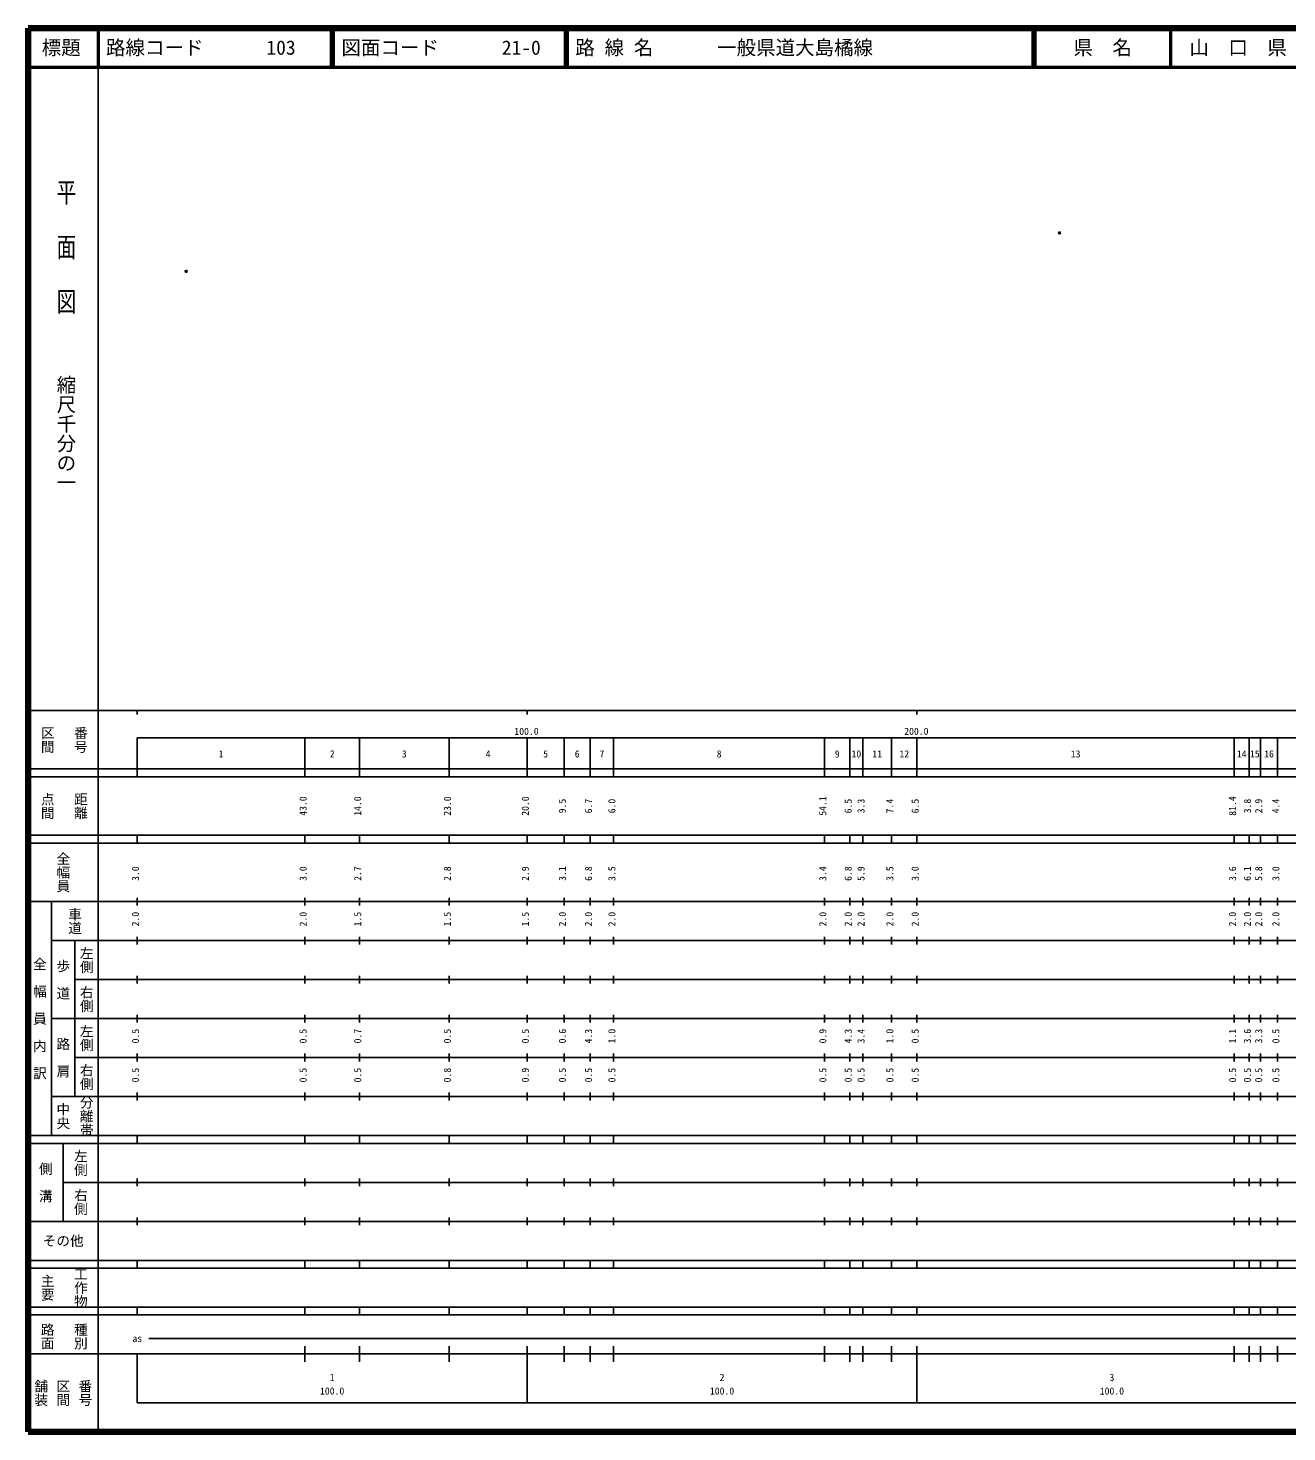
# Model space of a CAD drawing. Units: millimetres on the paper. Extents: x 40 to 680, y 20 to 380.
# Drawn here: x 40 to 362.9, y 20 to 380 of the extents above; entities that cross this region are included whole.
import ezdxf
from ezdxf.enums import TextEntityAlignment as Align

# ---------------------------------------------------------------- set-up
doc = ezdxf.new("R2010")
doc.units = ezdxf.units.MM
doc.header["$PDMODE"] = 32
doc.header["$PDSIZE"] = 0.5
doc.layers.add('M-OTRS', color=6, linetype='Continuous')
doc.layers.add('M-TTL-TXT', color=7, linetype='Continuous')
for name, color, linetype, lineweight in [('M-TTL', 2, 'Continuous', 140), ('M-TTL-BAND', 7, 'Continuous', 25), ('M-TTL-LINE', 7, 'Continuous', 50)]:
    doc.layers.add(name, color=color, linetype=linetype, lineweight=lineweight)
doc.styles.add('@ＭＳ ゴシック', font='')
doc.styles.add('ＭＳ ゴシック', font='')
doc.styles.get('@ＭＳ ゴシック').set_extended_font_data('@MS Gothic')
doc.styles.get('ＭＳ ゴシック').set_extended_font_data('MS Gothic')

msp = doc.modelspace()

# ---------------------------------------------------------------- linework, layer by layer
at = {"layer": 'M-OTRS'}
for p in [(304.557, 327.456), (80.574, 317.622)]:
    msp.add_point(p, dxfattribs=at)
at = {"layer": 'M-TTL'}
for p, q in [((40, 380), (40, 20)), ((680, 380), (40, 380)), ((40, 20), (680, 20))]:
    msp.add_line(p, q, dxfattribs=at)
at = {"layer": 'M-TTL-BAND'}
for p, q in [((58, 370), (58, 20)), ((40, 205), (579, 205)), ((68, 205), (68, 204)), ((168, 205), (168, 204)), ((268, 205), (268, 204)), ((68, 198), (579, 198)), ((68, 198), (68, 188)), ((111, 188), (111, 198)), ((125, 188), (125, 198)), ((148, 188), (148, 198)), ((168, 188), (168, 198)), ((177.5, 188), (177.5, 198)), ((184.2, 188), (184.2, 198)), ((190.2, 188), (190.2, 198)), ((244.3, 188), (244.3, 198)), ((250.8, 188), (250.8, 198)), ((254.1, 188), (254.1, 198)), ((261.5, 188), (261.5, 198)), ((268, 188), (268, 198)), ((349.4, 188), (349.4, 198)), ((353.2, 188), (353.2, 198)), ((356.1, 188), (356.1, 198)), ((360.5, 188), (360.5, 198)), ((40, 190), (579, 190)), ((40, 188), (579, 188)), ((40, 173), (579, 173)), ((68, 171), (68, 173)), ((111, 171), (111, 173)), ((125, 171), (125, 173)), ((148, 171), (148, 173)), ((168, 171), (168, 173)), ((177.5, 171), (177.5, 173)), ((184.2, 171), (184.2, 173)), ((190.2, 171), (190.2, 173)), ((244.3, 171), (244.3, 173)), ((250.8, 171), (250.8, 173)), ((254.1, 171), (254.1, 173)), ((261.5, 171), (261.5, 173)), ((268, 171), (268, 173)), ((349.4, 171), (349.4, 173)), ((353.2, 171), (353.2, 173)), ((356.1, 171), (356.1, 173)), ((360.5, 171), (360.5, 173)), ((40, 171), (579, 171)), ((40, 156), (579, 156)), ((46, 96), (46, 156)), ((68, 155), (68, 157)), ((111, 155), (111, 157)), ((125, 155), (125, 157)), ((148, 155), (148, 157)), ((168, 155), (168, 157)), ((177.5, 155), (177.5, 157)), ((184.2, 155), (184.2, 157)), ((190.2, 155), (190.2, 157)), ((244.3, 155), (244.3, 157)), ((250.8, 155), (250.8, 157)), ((254.1, 155), (254.1, 157)), ((261.5, 155), (261.5, 157)), ((268, 155), (268, 157)), ((349.4, 155), (349.4, 157)), ((353.2, 155), (353.2, 157)), ((356.1, 155), (356.1, 157)), ((360.5, 155), (360.5, 157)), ((46, 146), (579, 146)), ((52, 146), (52, 106)), ((68, 145), (68, 147)), ((111, 145), (111, 147)), ((125, 145), (125, 147)), ((148, 145), (148, 147)), ((168, 145), (168, 147)), ((177.5, 145), (177.5, 147)), ((184.2, 145), (184.2, 147)), ((190.2, 145), (190.2, 147)), ((244.3, 145), (244.3, 147)), ((250.8, 145), (250.8, 147)), ((254.1, 145), (254.1, 147)), ((261.5, 145), (261.5, 147)), ((268, 145), (268, 147)), ((349.4, 145), (349.4, 147)), ((353.2, 145), (353.2, 147)), ((356.1, 145), (356.1, 147)), ((360.5, 145), (360.5, 147)), ((68, 135), (68, 137)), ((111, 135), (111, 137)), ((125, 135), (125, 137)), ((148, 135), (148, 137)), ((168, 135), (168, 137)), ((177.5, 135), (177.5, 137)), ((184.2, 135), (184.2, 137)), ((190.2, 135), (190.2, 137)), ((244.3, 135), (244.3, 137)), ((250.8, 135), (250.8, 137)), ((254.1, 135), (254.1, 137)), ((261.5, 135), (261.5, 137)), ((268, 135), (268, 137)), ((349.4, 135), (349.4, 137)), ((353.2, 135), (353.2, 137)), ((356.1, 135), (356.1, 137)), ((360.5, 135), (360.5, 137)), ((52, 136), (579, 136)), ((46, 126), (579, 126)), ((68, 125), (68, 127)), ((111, 125), (111, 127)), ((125, 125), (125, 127)), ((148, 125), (148, 127)), ((168, 125), (168, 127)), ((177.5, 125), (177.5, 127)), ((184.2, 125), (184.2, 127)), ((190.2, 125), (190.2, 127)), ((244.3, 125), (244.3, 127)), ((250.8, 125), (250.8, 127)), ((254.1, 125), (254.1, 127)), ((261.5, 125), (261.5, 127)), ((268, 125), (268, 127)), ((349.4, 125), (349.4, 127)), ((353.2, 125), (353.2, 127)), ((356.1, 125), (356.1, 127)), ((360.5, 125), (360.5, 127)), ((52, 116), (579, 116)), ((68, 115), (68, 117)), ((111, 115), (111, 117)), ((125, 115), (125, 117)), ((148, 115), (148, 117)), ((168, 115), (168, 117)), ((177.5, 115), (177.5, 117)), ((184.2, 115), (184.2, 117)), ((190.2, 115), (190.2, 117)), ((244.3, 115), (244.3, 117)), ((250.8, 115), (250.8, 117)), ((254.1, 115), (254.1, 117)), ((261.5, 115), (261.5, 117)), ((268, 115), (268, 117)), ((349.4, 115), (349.4, 117)), ((353.2, 115), (353.2, 117)), ((356.1, 115), (356.1, 117)), ((360.5, 115), (360.5, 117)), ((46, 106), (579, 106)), ((68, 105), (68, 107)), ((111, 105), (111, 107)), ((125, 105), (125, 107)), ((148, 105), (148, 107)), ((168, 105), (168, 107)), ((177.5, 105), (177.5, 107)), ((184.2, 105), (184.2, 107)), ((190.2, 105), (190.2, 107)), ((244.3, 105), (244.3, 107)), ((250.8, 105), (250.8, 107)), ((254.1, 105), (254.1, 107)), ((261.5, 105), (261.5, 107)), ((268, 105), (268, 107)), ((349.4, 105), (349.4, 107)), ((353.2, 105), (353.2, 107)), ((356.1, 105), (356.1, 107)), ((360.5, 105), (360.5, 107)), ((40, 96), (579, 96)), ((40, 94), (579, 94)), ((49, 94), (49, 74)), ((68, 94), (68, 96)), ((111, 94), (111, 96)), ((125, 94), (125, 96)), ((148, 94), (148, 96)), ((168, 94), (168, 96)), ((177.5, 94), (177.5, 96)), ((184.2, 94), (184.2, 96)), ((190.2, 94), (190.2, 96)), ((244.3, 94), (244.3, 96)), ((250.8, 94), (250.8, 96)), ((254.1, 94), (254.1, 96)), ((261.5, 94), (261.5, 96)), ((268, 94), (268, 96)), ((349.4, 94), (349.4, 96)), ((353.2, 94), (353.2, 96)), ((356.1, 94), (356.1, 96)), ((360.5, 94), (360.5, 96)), ((49, 84), (579, 84)), ((68, 83), (68, 85)), ((111, 83), (111, 85)), ((125, 83), (125, 85)), ((148, 83), (148, 85)), ((168, 83), (168, 85)), ((177.5, 83), (177.5, 85)), ((184.2, 83), (184.2, 85)), ((190.2, 83), (190.2, 85)), ((244.3, 83), (244.3, 85)), ((250.8, 83), (250.8, 85)), ((254.1, 83), (254.1, 85)), ((261.5, 83), (261.5, 85)), ((268, 83), (268, 85)), ((349.4, 83), (349.4, 85)), ((353.2, 83), (353.2, 85)), ((356.1, 83), (356.1, 85)), ((360.5, 83), (360.5, 85)), ((40, 74), (579, 74)), ((68, 73), (68, 75)), ((111, 73), (111, 75)), ((125, 73), (125, 75)), ((148, 73), (148, 75)), ((168, 73), (168, 75)), ((177.5, 73), (177.5, 75)), ((184.2, 73), (184.2, 75)), ((190.2, 73), (190.2, 75)), ((244.3, 73), (244.3, 75)), ((250.8, 73), (250.8, 75)), ((254.1, 73), (254.1, 75)), ((261.5, 73), (261.5, 75)), ((268, 73), (268, 75)), ((349.4, 73), (349.4, 75)), ((353.2, 73), (353.2, 75)), ((356.1, 73), (356.1, 75)), ((360.5, 73), (360.5, 75)), ((40, 64), (579, 64)), ((40, 62), (579, 62)), ((68, 62), (68, 64)), ((111, 62), (111, 64)), ((125, 62), (125, 64)), ((148, 62), (148, 64)), ((168, 62), (168, 64)), ((177.5, 62), (177.5, 64)), ((184.2, 62), (184.2, 64)), ((190.2, 62), (190.2, 64)), ((244.3, 62), (244.3, 64)), ((250.8, 62), (250.8, 64)), ((254.1, 62), (254.1, 64)), ((261.5, 62), (261.5, 64)), ((268, 62), (268, 64)), ((349.4, 62), (349.4, 64)), ((353.2, 62), (353.2, 64)), ((356.1, 62), (356.1, 64)), ((360.5, 62), (360.5, 64)), ((40, 52), (579, 52)), ((68, 50), (68, 52)), ((111, 50), (111, 52)), ((125, 50), (125, 52)), ((148, 50), (148, 52)), ((168, 50), (168, 52)), ((177.5, 50), (177.5, 52)), ((184.2, 50), (184.2, 52)), ((190.2, 50), (190.2, 52)), ((244.3, 50), (244.3, 52)), ((250.8, 50), (250.8, 52)), ((254.1, 50), (254.1, 52)), ((261.5, 50), (261.5, 52)), ((268, 50), (268, 52)), ((349.4, 50), (349.4, 52)), ((353.2, 50), (353.2, 52)), ((356.1, 50), (356.1, 52)), ((360.5, 50), (360.5, 52)), ((40, 50), (579, 50)), ((71, 44), (565, 44)), ((40, 40), (579, 40)), ((68, 40), (68, 27.5)), ((111, 38), (111, 42)), ((125, 38), (125, 42)), ((148, 38), (148, 42)), ((168, 27.5), (168, 42)), ((177.5, 38), (177.5, 42)), ((184.2, 38), (184.2, 42)), ((190.2, 38), (190.2, 42)), ((244.3, 38), (244.3, 42)), ((250.8, 38), (250.8, 42)), ((254.1, 38), (254.1, 42)), ((261.5, 38), (261.5, 42)), ((268, 27.5), (268, 42)), ((349.4, 38), (349.4, 42)), ((353.2, 38), (353.2, 42)), ((356.1, 38), (356.1, 42)), ((360.5, 38), (360.5, 42)), ((68, 27.5), (579, 27.5))]:
    msp.add_line(p, q, dxfattribs=at)
at = {"layer": 'M-TTL-LINE'}
for p, q in [((58, 380), (58, 370)), ((117.75, 380), (117.75, 370)), ((118.25, 380), (118.25, 370)), ((177.75, 380), (177.75, 370)), ((178.25, 380), (178.25, 370)), ((297.75, 380), (297.75, 370)), ((298.25, 380), (298.25, 370)), ((333, 380), (333, 370)), ((40, 370), (680, 370))]:
    msp.add_line(p, q, dxfattribs=at)

# ---------------------------------------------------------------- texts
at = {"layer": 'M-TTL-BAND', "style": '@ＭＳ ゴシック', "width": 1.4}
msp.add_text('平  面  図', height=3.666, rotation=270, dxfattribs=at).set_placement((49.777, 306.475), align=Align.MIDDLE_RIGHT)
at = {"layer": 'M-TTL-BAND', "style": '@ＭＳ ゴシック'}
msp.add_text('縮尺千分の一', height=3.666, rotation=270, dxfattribs=at).set_placement((49.777, 261.03), align=Align.MIDDLE_RIGHT)
for s, p in [('区間', (45, 197.5)), ('番号', (53.5, 197.5)), ('点間', (45, 180.5)), ('距離', (53.5, 180.5)), ('全幅員', (49, 163.5)), ('車道', (52, 151)), ('左側', (55, 141)), ('全\u3000幅\u3000員\u3000内\u3000訳', (43, 126)), ('歩\u3000道', (49, 136)), ('右側', (55, 131)), ('左側', (55, 121)), ('路\u3000肩', (49, 116)), ('右側', (55, 111)), ('分離帯', (55, 101)), ('中央', (49, 101)), ('左側', (53.5, 89)), ('側\u3000溝', (44.5, 84)), ('右側', (53.5, 79)), ('工作物', (53.5, 57)), ('主要', (45, 57)), ('路面', (45, 44.5)), ('種別', (53.5, 44.5)), ('舗装', (43.333, 30)), ('区間', (49, 30)), ('番号', (54.667, 30))]:
    msp.add_text(s, height=2.566, rotation=270, dxfattribs=at).set_placement(p, align=Align.MIDDLE_CENTER)
at = {"layer": 'M-TTL-BAND', "style": 'ＭＳ ゴシック'}
for s, p in [('100.0', (167.844, 198.195)), ('200.0', (267.844, 198.195)), ('1', (89.5, 192.405)), ('2', (118, 192.405)), ('3', (136.5, 192.405)), ('4', (158, 192.405)), ('5', (172.75, 192.405)), ('6', (180.85, 192.405)), ('7', (187.2, 192.405)), ('8', (217.25, 192.405)), ('9', (247.55, 192.405)), ('10', (252.45, 192.405)), ('11', (257.8, 192.405)), ('12', (264.75, 192.405)), ('13', (308.7, 192.405)), ('14', (351.3, 192.405)), ('15', (354.65, 192.405)), ('16', (358.3, 192.405)), ('as', (68, 42.5)), ('1', (118, 32.523)), ('2', (218, 32.523)), ('3', (318, 32.523)), ('100.0', (118, 29.033)), ('100.0', (218, 29.033)), ('100.0', (318, 29.033))]:
    msp.add_text(s, height=1.833, dxfattribs=at).set_placement(p, align=Align.BOTTOM_CENTER)
for s, p in [('43.0', (112, 180.5)), ('14.0', (126, 180.5)), ('23.0', (149, 180.5)), ('20.0', (169, 180.5)), ('9.5', (178.5, 180.5)), ('6.7', (185.2, 180.5)), ('6.0', (191.2, 180.5)), ('54.1', (245.3, 180.5)), ('6.5', (251.8, 180.5)), ('3.3', (255.1, 180.5)), ('7.4', (262.5, 180.5)), ('6.5', (269, 180.5)), ('81.4', (350.4, 180.5)), ('3.8', (354.2, 180.5)), ('2.9', (357.1, 180.5)), ('4.4', (361.5, 180.5)), ('3.0', (69, 163.174)), ('3.0', (112, 163.174)), ('2.7', (126, 163.174)), ('2.8', (149, 163.174)), ('2.9', (169, 163.174)), ('3.1', (178.5, 163.174)), ('6.8', (185.2, 163.174)), ('3.5', (191.2, 163.174)), ('3.4', (245.3, 163.174)), ('6.8', (251.8, 163.174)), ('5.9', (255.1, 163.174)), ('3.5', (262.5, 163.174)), ('3.0', (269, 163.174)), ('3.6', (350.4, 163.174)), ('6.1', (354.2, 163.174)), ('5.8', (357.1, 163.174)), ('3.0', (361.5, 163.174)), ('2.0', (69, 151.5)), ('2.0', (112, 151.5)), ('1.5', (126, 151.5)), ('1.5', (149, 151.5)), ('1.5', (169, 151.5)), ('2.0', (178.5, 151.5)), ('2.0', (185.2, 151.5)), ('2.0', (191.2, 151.5)), ('2.0', (245.3, 151.5)), ('2.0', (251.8, 151.5)), ('2.0', (255.1, 151.5)), ('2.0', (262.5, 151.5)), ('2.0', (269, 151.5)), ('2.0', (350.4, 151.5)), ('2.0', (354.2, 151.5)), ('2.0', (357.1, 151.5)), ('2.0', (361.5, 151.5)), ('0.5', (69, 121.5)), ('0.5', (112, 121.5)), ('0.7', (126, 121.5)), ('0.5', (149, 121.5)), ('0.5', (169, 121.5)), ('0.6', (178.5, 121.5)), ('4.3', (185.2, 121.5)), ('1.0', (191.2, 121.5)), ('0.9', (245.3, 121.5)), ('4.3', (251.8, 121.5)), ('3.4', (255.1, 121.5)), ('1.0', (262.5, 121.5)), ('0.5', (269, 121.5)), ('1.1', (350.4, 121.5)), ('3.6', (354.2, 121.5)), ('3.3', (357.1, 121.5)), ('0.5', (361.5, 121.5)), ('0.5', (69, 111.5)), ('0.5', (112, 111.5)), ('0.5', (126, 111.5)), ('0.8', (149, 111.5)), ('0.9', (169, 111.5)), ('0.5', (178.5, 111.5)), ('0.5', (185.2, 111.5)), ('0.5', (191.2, 111.5)), ('0.5', (245.3, 111.5)), ('0.5', (251.8, 111.5)), ('0.5', (255.1, 111.5)), ('0.5', (262.5, 111.5)), ('0.5', (269, 111.5)), ('0.5', (350.4, 111.5)), ('0.5', (354.2, 111.5)), ('0.5', (357.1, 111.5)), ('0.5', (361.5, 111.5))]:
    msp.add_text(s, height=1.833, rotation=90, dxfattribs=at).set_placement(p, align=Align.BOTTOM_CENTER)
msp.add_text('その他', height=2.566, dxfattribs=at).set_placement((49, 69), align=Align.MIDDLE_CENTER)
at = {"layer": 'M-TTL-TXT', "style": 'ＭＳ ゴシック'}
for s, p in [('標題', (48.5, 375)), ('県\u3000名', (315.625, 375)), ('山\u3000口\u3000県', (350.375, 375))]:
    msp.add_text(s, height=3.666, dxfattribs=at).set_placement(p, align=Align.MIDDLE_CENTER)
for s, p in [('路線コード', (60, 375)), ('103', (101.142, 375)), ('図面コード', (120.38, 375)), ('21-0', (161.521, 375)), ('路 線 名', (180.38, 375)), ('一般県道大島橘線', (216.734, 375))]:
    msp.add_text(s, height=3.666, dxfattribs=at).set_placement(p, align=Align.MIDDLE_LEFT)

doc.saveas('drawing.dxf')
